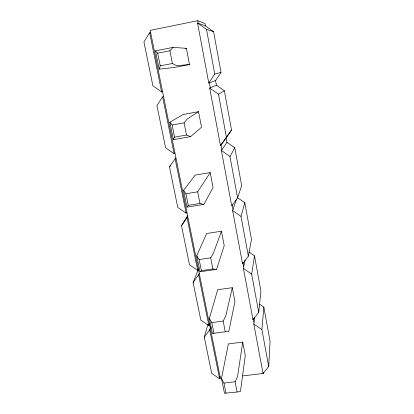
<?xml version="1.0" encoding="UTF-8"?>
<svg xmlns="http://www.w3.org/2000/svg" width="414" height="414" viewBox="0 0 414 414"><rect width="100%" height="100%" fill="white"/><g stroke="black" fill="none" stroke-linecap="round" stroke-linejoin="round"><path stroke-width="0.62" d="M254.631 317.129L253.813 324.074L263.061 373.578L268.702 366.499L270.073 341.265L263.847 307.121L259.604 304.202M263.692 372.145L263.604 373.418L242.671 375.917M268.702 366.499L261.902 329.622L263.847 307.121M245.078 259.982L243.406 268.396L253.006 319.763L258.714 312.353L260.934 291.156L254.491 255.831L248.949 252.002M253.006 319.763L253.161 318.511M242.718 342.093L237.558 376.564L235.1 381.76L237.124 392.017L240.462 391.39L245.285 355.491L242.718 342.093L228.347 343.92L221.49 378.484L224.466 393.243L237.124 392.017M258.714 312.353L251.655 274.084L254.491 255.831M236.492 199.206L232.606 210.586L242.573 263.925L248.348 256.157L251.474 239.308L244.809 202.741L237.626 197.752M208.019 324.126L204.278 337.084L211.704 373.387L219.606 378.763L220.062 376.528M242.573 263.925L242.78 262.916M232.285 287.683L225.739 316.192L223.151 321.093L225.257 331.785L228.766 331.64L234.95 301.583L232.285 287.683L217.686 289.733L209.38 318.382L212.48 333.756L213.966 333.254L225.257 331.785M248.348 256.157L241.02 216.418L244.809 202.741M204.278 337.084L209.717 329.849L210.597 326.687M198.347 269.566L193.105 282.436L200.806 320.089L208.858 325.595L209.401 323.691M216.574 269.374L224.222 245.652L221.459 231.229L206.622 233.506L196.764 255.743L199.993 271.775L216.574 269.374L212.884 268.991L201.385 270.658L199.993 271.775M159.167 69.138L160.239 65.857L157.687 53.173L155.488 50.87L173.104 47.372L186.383 48.319L189.488 64.522L173.963 67.523L159.167 69.138L155.488 50.87M226.939 142.287L221.381 150.515L231.736 205.939L237.584 197.794L241.688 185.632L234.779 147.757L226.939 142.287L226.122 137.862L231.545 130.032L224.383 90.775L216.398 85.17L215.549 80.585L221.029 72.398L213.603 31.681L205.463 25.942L197.566 23.039L208.775 83.023L215.549 80.585M221.459 231.229L213.417 253.264L210.69 257.839L212.884 268.991M193.105 282.436L198.601 274.86L199.227 273.287M187.889 215.28L181.508 225.718L189.498 264.8L197.711 270.44L198.342 268.898M173.373 139.647L174.563 137.148L172.126 125.028L169.854 122.171L183.2 114.471L198.534 111.677L201.52 127.253L190.575 136.604L173.373 139.647L169.854 122.171M237.584 197.794L229.967 156.497L234.779 147.757M203.854 204.418L213.091 187.583L210.214 172.602L195.134 175.127L183.599 190.399L186.968 207.129L203.854 204.418L199.978 203.465L188.266 205.349L186.968 207.129M181.508 225.718L187.785 216.594M150.717 32.934L149.666 32.758L143.927 41.933L152.901 85.817L161.62 91.908L162.562 91.634M175.903 157.724L169.461 166.816L177.761 207.409L186.14 213.194L186.864 212.04M210.214 172.602L197.685 191.827L199.978 203.465M163.556 96.55L162.624 96.866L156.947 105.601L165.574 147.793L174.118 153.723L174.946 152.994M208.775 83.023L214.757 74.049L221.029 72.398M216.398 85.17L209.712 88.047L220.481 145.687L231.545 130.032M220.481 145.687L226.122 137.862M172.126 125.028L184.101 122.87L187.138 119.046L198.534 111.677M157.687 53.173L169.895 50.762L173.104 47.372M169.461 166.816L170.816 165.517M209.712 88.047L218.473 94.19L224.383 90.775M205.463 25.942L205.023 23.562L197.768 20.7L150.199 30.377L220.476 378.572L221.744 378.417M185.136 48.567L186.383 48.319M160.239 65.857L172.4 63.487L176.7 65.738L189.488 64.522M174.563 137.148L186.497 135.031L190.575 136.604M183.599 190.399L185.933 193.747L197.685 191.827M196.764 255.743L199.155 259.547L210.69 257.839M209.38 318.382L211.823 322.599L223.151 321.093M221.49 378.484L223.974 383.074L235.1 381.76M197.566 23.039L206.514 29.353L213.603 31.681M253.813 324.074L261.902 329.622M243.406 268.396L251.655 274.084M232.606 210.586L241.02 216.418M221.381 150.515L229.967 156.497M149.666 32.758L161.62 91.908M162.624 96.866L174.118 153.723M175.081 158.49L186.14 213.194M187.066 217.78L197.711 270.44M198.601 274.86L208.858 325.595M209.717 329.849L219.606 378.763M185.933 193.747L188.266 205.349M199.155 259.547L201.385 270.658M211.823 322.599L213.966 333.254M223.974 383.074L226.028 393.3M169.895 50.762L172.4 63.487M184.101 122.87L186.497 135.031M197.768 20.7L198.254 23.293M209.365 82.81L210.291 87.799M220.972 145.003L221.868 149.801M232.135 204.826L232.999 209.443M242.883 262.414L243.711 266.859M253.466 319.106L254.036 322.164M206.514 29.353L214.757 74.049M218.473 94.19L226.396 137.137"/></g></svg>
